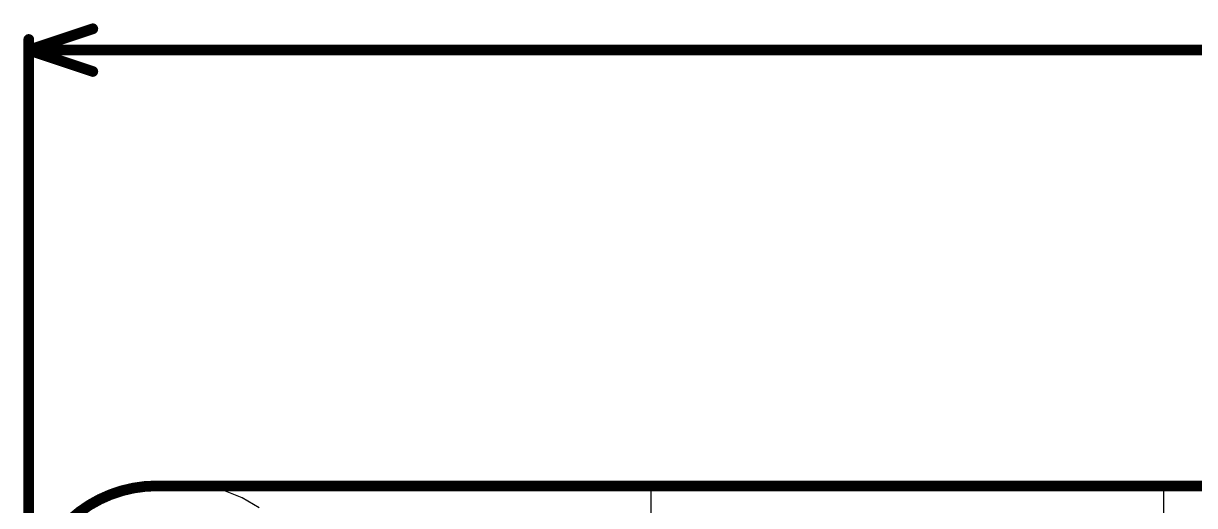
# Model space of a CAD drawing. Header units: inches. Extents: x -5 to 230, y -4 to 159.
# Drawn here: x -3.63 to 24.23, y 76.04 to 87.5 of the extents above; entities that cross this region are included whole.
import ezdxf

# ---------------------------------------------------------------- set-up
doc = ezdxf.new("R2010")
doc.units = ezdxf.units.IN
for name, color, linetype in [('Board Outline', 216, 'Continuous'), ('Dimension', 6, 'Continuous'), ('Multi-Layer', 9, 'Continuous'), ('Top Layer', 1, 'Continuous')]:
    doc.layers.add(name, color=color, linetype=linetype)

msp = doc.modelspace()

# ---------------------------------------------------------------- linework, layer by layer
at = {"layer": 'Board Outline'}
for points in [[(-3.5, 73.461, 0.254, 0.254, -0.414214), (-0.452, 76.509, 0.254, 0.254, 0)], [(-0.452, 76.509, 0.254, 0.254, 0), (93.452, 76.509, 0.254, 0.254, 0)]]:
    msp.add_lwpolyline(points, format="xyseb", dxfattribs=at)
msp.add_lwpolyline([(-0.515, 76.509, 0.127, 0.127, 1), (-0.388, 76.509, 0.127, 0.127, 1)], format="xyseb", close=True, dxfattribs=at)
msp.add_lwpolyline([(-0.515, 76.509, 0.127, 0.127, 1), (-0.388, 76.509, 0.127, 0.127, 1)], format="xyseb", close=True, dxfattribs=at)
at = {"layer": 'Dimension'}
for points in [[(-3.5, 86.868, 0.254, 0.254, 0), (-1.976, 87.376, 0.254, 0.254, 0)], [(-3.5, 73.842, 0.254, 0.254, 0), (-3.5, 87.122, 0.254, 0.254, 0)], [(-3.5, 86.868, 0.254, 0.254, 0), (-1.976, 86.36, 0.254, 0.254, 0)], [(-3.5, 86.868, 0.254, 0.254, 0), (38.239, 86.868, 0.254, 0.254, 0)]]:
    msp.add_lwpolyline(points, format="xyseb", dxfattribs=at)
for points in [[(-2.039, 87.376, 0.127, 0.127, 1), (-1.912, 87.376, 0.127, 0.127, 1)], [(-3.563, 87.122, 0.127, 0.127, 1), (-3.436, 87.122, 0.127, 0.127, 1)], [(-3.563, 86.868, 0.127, 0.127, 1), (-3.436, 86.868, 0.127, 0.127, 1)], [(-3.563, 86.868, 0.127, 0.127, 1), (-3.436, 86.868, 0.127, 0.127, 1)], [(-3.563, 86.868, 0.127, 0.127, 1), (-3.436, 86.868, 0.127, 0.127, 1)], [(-2.039, 86.36, 0.127, 0.127, 1), (-1.912, 86.36, 0.127, 0.127, 1)]]:
    msp.add_lwpolyline(points, format="xyseb", close=True, dxfattribs=at)
at = {"layer": 'Multi-Layer'}
for p, q in [((-1.161, 76.401), (-1.593, 76.222)), ((-0.708, 76.523), (-1.161, 76.401)), ((-0.243, 76.584), (-0.708, 76.523)), ((-0.009, 76.584), (-0.243, 76.584)), ((0.225, 76.584), (-0.009, 76.584)), ((0.69, 76.523), (0.225, 76.584)), ((1.142, 76.401), (0.69, 76.523)), ((1.575, 76.222), (1.142, 76.401)), ((-1.593, 76.222), (-1.999, 75.988)), ((1.981, 75.988), (1.575, 76.222))]:
    msp.add_line(p, q, dxfattribs=at)
at = {"layer": 'Top Layer'}
for p, q in [((11.303, 58.912), (11.303, 76.509)), ((11.303, 76.509), (23.495, 76.509)), ((23.495, 76.509), (23.495, 47.498))]:
    msp.add_line(p, q, dxfattribs=at)

doc.saveas('drawing.dxf')
